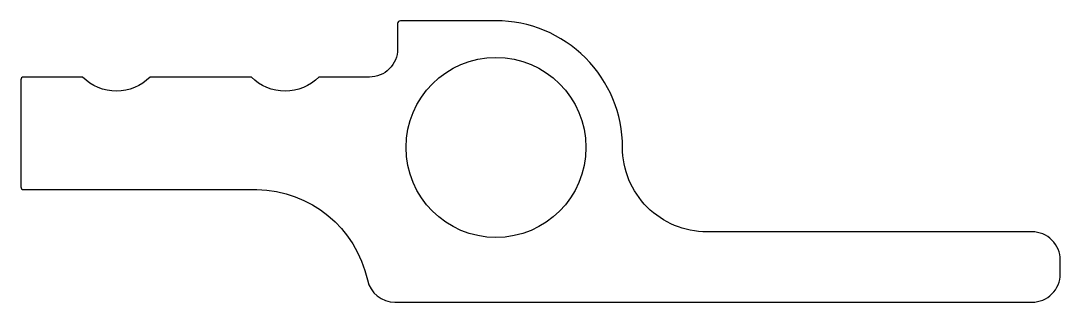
# Model space of a CAD drawing. Header units: inches. Extents: x 0 to 37, y 0 to 10.
import ezdxf

# ---------------------------------------------------------------- set-up
doc = ezdxf.new("R2010")
doc.units = ezdxf.units.IN
doc.header["$MEASUREMENT"] = 0
doc.layers.add('カバー板', color=3, linetype='Continuous')

msp = doc.modelspace()

# ---------------------------------------------------------------- linework, layer by layer
at = {"layer": 'カバー板'}
msp.add_lwpolyline([(35.967, 2.5), (24.4, 2.5, -0.414214), (21.4, 5.5, 0.414214), (16.9, 10), (13.5, 10, 0.414214), (13.4, 9.9), (13.4, 9, -0.414214), (12.4, 8), (10.6, 8, -0.416667), (8.2, 8), (4.6, 8, -0.416667), (2.2, 8), (0.1, 8, 0.414214), (0, 7.9), (0, 4.1, 0.414214), (0.1, 4), (8.4, 4, -0.349553), (12.327, 0.789, 0.353164), (13.305, 0), (35.967, 0, 0.414214), (36.967, 1), (36.967, 1.5, 0.414214)], format="xyb", close=True, dxfattribs=at)
msp.add_circle((16.9, 5.5), 3.2, dxfattribs=at)

doc.saveas('drawing.dxf')
